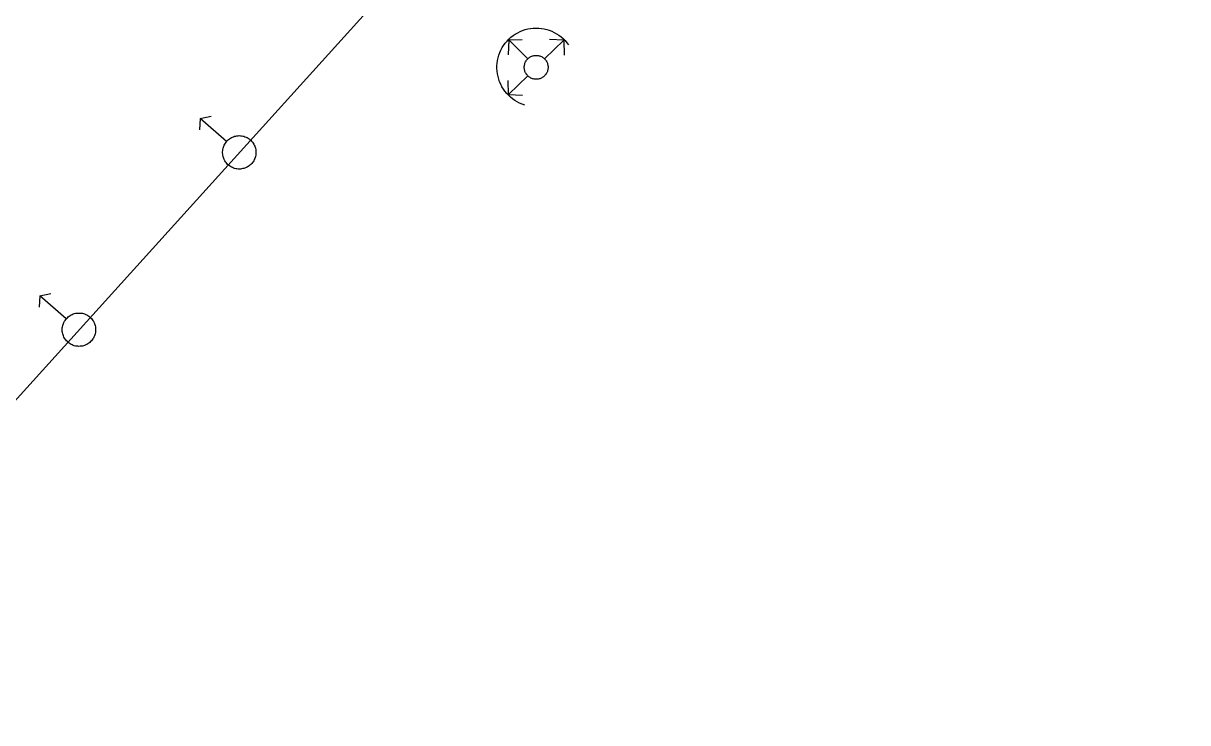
# Model space of a CAD drawing. Header units: inches. Extents: x 21905 to 29562, y 37649 to 43473.
# Drawn here: x 25549.5 to 25767, y 42317.4 to 42447.9 of the extents above; entities that cross this region are included whole.
import ezdxf

# ---------------------------------------------------------------- set-up
doc = ezdxf.new("R2010")
doc.units = ezdxf.units.IN
doc.header["$MEASUREMENT"] = 0

msp = doc.modelspace()

# ---------------------------------------------------------------- linework, layer by layer
for points in [[(25435.86, 42194.82), (25434.64, 42223.39), (25530.71, 42358.47), (25708.58, 42555.11), (25719.23, 42563.53), (25729.48, 42563.57), (25766.98, 42554.36)], [(25435.86, 42194.82), (25434.64, 42223.39), (25530.71, 42358.47), (25708.58, 42555.11), (25719.23, 42563.53), (25729.48, 42563.57), (25766.98, 42554.36)], [(25435.86, 42194.82), (25434.64, 42223.39), (25530.71, 42358.47), (25708.58, 42555.11), (25719.23, 42563.53), (25729.48, 42563.57), (25766.98, 42554.36)], [(25643.16, 42432.68), (25642.68, 42432.85), (25642.21, 42433.04), (25641.76, 42433.27), (25641.32, 42433.54), (25640.9, 42433.83), (25640.51, 42434.14), (25640.13, 42434.49), (25639.79, 42434.86), (25639.46, 42435.25), (25639.17, 42435.67), (25638.91, 42436.1), (25638.67, 42436.55), (25638.47, 42437.02), (25638.3, 42437.5), (25638.17, 42437.99), (25638.06, 42438.48), (25638, 42438.99), (25637.96, 42439.5), (25637.97, 42440), (25638.01, 42440.51), (25638.08, 42441.01), (25638.19, 42441.51), (25638.33, 42442), (25638.5, 42442.47), (25638.71, 42442.94), (25638.95, 42443.39), (25639.22, 42443.82), (25639.52, 42444.23), (25639.85, 42444.62), (25640.2, 42444.98), (25640.58, 42445.32), (25640.98, 42445.64), (25641.4, 42445.92), (25641.84, 42446.18), (25642.29, 42446.4), (25642.76, 42446.6), (25643.24, 42446.75), (25643.74, 42446.88), (25644.24, 42446.97), (25644.74, 42447.03), (25645.25, 42447.05), (25645.76, 42447.04), (25646.26, 42446.99), (25646.76, 42446.9), (25647.26, 42446.79), (25647.74, 42446.64), (25648.22, 42446.45), (25648.68, 42446.23), (25649.12, 42445.99), (25649.54, 42445.71), (25649.95, 42445.4), (25650.33, 42445.07), (25650.69, 42444.71), (25651.02, 42444.32), (25651.33, 42443.92)], [(25643.16, 42432.68), (25642.68, 42432.85), (25642.21, 42433.04), (25641.76, 42433.27), (25641.32, 42433.54), (25640.9, 42433.83), (25640.51, 42434.14), (25640.13, 42434.49), (25639.79, 42434.86), (25639.46, 42435.25), (25639.17, 42435.67), (25638.91, 42436.1), (25638.67, 42436.55), (25638.47, 42437.02), (25638.3, 42437.5), (25638.17, 42437.99), (25638.06, 42438.48), (25638, 42438.99), (25637.96, 42439.5), (25637.97, 42440), (25638.01, 42440.51), (25638.08, 42441.01), (25638.19, 42441.51), (25638.33, 42442), (25638.5, 42442.47), (25638.71, 42442.94), (25638.95, 42443.39), (25639.22, 42443.82), (25639.52, 42444.23), (25639.85, 42444.62), (25640.2, 42444.98), (25640.58, 42445.32), (25640.98, 42445.64), (25641.4, 42445.92), (25641.84, 42446.18), (25642.29, 42446.4), (25642.76, 42446.6), (25643.24, 42446.75), (25643.74, 42446.88), (25644.24, 42446.97), (25644.74, 42447.03), (25645.25, 42447.05), (25645.76, 42447.04), (25646.26, 42446.99), (25646.76, 42446.9), (25647.26, 42446.79), (25647.74, 42446.64), (25648.22, 42446.45), (25648.68, 42446.23), (25649.12, 42445.99), (25649.54, 42445.71), (25649.95, 42445.4), (25650.33, 42445.07), (25650.69, 42444.71), (25651.02, 42444.32), (25651.33, 42443.92)], [(25643.16, 42432.68), (25642.68, 42432.85), (25642.21, 42433.04), (25641.76, 42433.27), (25641.32, 42433.54), (25640.9, 42433.83), (25640.51, 42434.14), (25640.13, 42434.49), (25639.79, 42434.86), (25639.46, 42435.25), (25639.17, 42435.67), (25638.91, 42436.1), (25638.67, 42436.55), (25638.47, 42437.02), (25638.3, 42437.5), (25638.17, 42437.99), (25638.06, 42438.48), (25638, 42438.99), (25637.96, 42439.5), (25637.97, 42440), (25638.01, 42440.51), (25638.08, 42441.01), (25638.19, 42441.51), (25638.33, 42442), (25638.5, 42442.47), (25638.71, 42442.94), (25638.95, 42443.39), (25639.22, 42443.82), (25639.52, 42444.23), (25639.85, 42444.62), (25640.2, 42444.98), (25640.58, 42445.32), (25640.98, 42445.64), (25641.4, 42445.92), (25641.84, 42446.18), (25642.29, 42446.4), (25642.76, 42446.6), (25643.24, 42446.75), (25643.74, 42446.88), (25644.24, 42446.97), (25644.74, 42447.03), (25645.25, 42447.05), (25645.76, 42447.04), (25646.26, 42446.99), (25646.76, 42446.9), (25647.26, 42446.79), (25647.74, 42446.64), (25648.22, 42446.45), (25648.68, 42446.23), (25649.12, 42445.99), (25649.54, 42445.71), (25649.95, 42445.4), (25650.33, 42445.07), (25650.69, 42444.71), (25651.02, 42444.32), (25651.33, 42443.92)], [(25640.2, 42444.86), (25640.08, 42442.06)], [(25640.2, 42444.86), (25640.08, 42442.06)], [(25640.2, 42444.86), (25640.08, 42442.06)], [(25640.2, 42444.86), (25642.68, 42444.94)], [(25640.2, 42444.86), (25642.68, 42444.94)], [(25640.2, 42444.86), (25642.68, 42444.94)], [(25640.2, 42444.86), (25643.73, 42441.3)], [(25640.2, 42444.86), (25643.73, 42441.3)], [(25640.2, 42444.86), (25643.73, 42441.3)], [(25650.44, 42444.81), (25646.88, 42441.29)], [(25650.44, 42444.81), (25646.88, 42441.29)], [(25650.44, 42444.81), (25646.88, 42441.29)], [(25650.44, 42444.81), (25647.76, 42444.93)], [(25650.44, 42444.81), (25647.76, 42444.93)], [(25650.44, 42444.81), (25647.76, 42444.93)], [(25650.44, 42444.81), (25650.53, 42441.96)], [(25650.44, 42444.81), (25650.53, 42441.96)], [(25650.44, 42444.81), (25650.53, 42441.96)], [(25647.52, 42439.72), (25647.51, 42439.56), (25647.5, 42439.41), (25647.47, 42439.26), (25647.43, 42439.1), (25647.39, 42438.96), (25647.33, 42438.81), (25647.26, 42438.67), (25647.18, 42438.54), (25647.09, 42438.41), (25647, 42438.29), (25646.9, 42438.17), (25646.78, 42438.06), (25646.66, 42437.96), (25646.54, 42437.87), (25646.41, 42437.79), (25646.27, 42437.72), (25646.13, 42437.65), (25645.98, 42437.6), (25645.83, 42437.56), (25645.68, 42437.53), (25645.53, 42437.5), (25645.37, 42437.49), (25645.22, 42437.49), (25645.06, 42437.5), (25644.91, 42437.53), (25644.75, 42437.56), (25644.61, 42437.6), (25644.46, 42437.65), (25644.32, 42437.72), (25644.18, 42437.79), (25644.05, 42437.87), (25643.92, 42437.96), (25643.8, 42438.06), (25643.69, 42438.17), (25643.59, 42438.29), (25643.49, 42438.41), (25643.4, 42438.54), (25643.33, 42438.67), (25643.26, 42438.81), (25643.2, 42438.96), (25643.15, 42439.1), (25643.12, 42439.26), (25643.09, 42439.41), (25643.07, 42439.56), (25643.07, 42439.72), (25643.07, 42439.87), (25643.09, 42440.03), (25643.12, 42440.18), (25643.15, 42440.33), (25643.2, 42440.48), (25643.26, 42440.62), (25643.33, 42440.76), (25643.4, 42440.9), (25643.49, 42441.03), (25643.59, 42441.15), (25643.69, 42441.26), (25643.8, 42441.37), (25643.92, 42441.47), (25644.05, 42441.56), (25644.18, 42441.65), (25644.32, 42441.72), (25644.46, 42441.78), (25644.61, 42441.84), (25644.75, 42441.88), (25644.91, 42441.91), (25645.06, 42441.93), (25645.22, 42441.94), (25645.37, 42441.94), (25645.53, 42441.93), (25645.68, 42441.91), (25645.83, 42441.88), (25645.98, 42441.84), (25646.13, 42441.78), (25646.27, 42441.72), (25646.41, 42441.65), (25646.54, 42441.56), (25646.66, 42441.47), (25646.78, 42441.37), (25646.9, 42441.26), (25647, 42441.15), (25647.09, 42441.03), (25647.18, 42440.9), (25647.26, 42440.76), (25647.33, 42440.62), (25647.39, 42440.48), (25647.43, 42440.33), (25647.47, 42440.18), (25647.5, 42440.03), (25647.51, 42439.87), (25647.52, 42439.72)], [(25647.52, 42439.72), (25647.51, 42439.56), (25647.5, 42439.41), (25647.47, 42439.26), (25647.43, 42439.1), (25647.39, 42438.96), (25647.33, 42438.81), (25647.26, 42438.67), (25647.18, 42438.54), (25647.09, 42438.41), (25647, 42438.29), (25646.9, 42438.17), (25646.78, 42438.06), (25646.66, 42437.96), (25646.54, 42437.87), (25646.41, 42437.79), (25646.27, 42437.72), (25646.13, 42437.65), (25645.98, 42437.6), (25645.83, 42437.56), (25645.68, 42437.53), (25645.53, 42437.5), (25645.37, 42437.49), (25645.22, 42437.49), (25645.06, 42437.5), (25644.91, 42437.53), (25644.75, 42437.56), (25644.61, 42437.6), (25644.46, 42437.65), (25644.32, 42437.72), (25644.18, 42437.79), (25644.05, 42437.87), (25643.92, 42437.96), (25643.8, 42438.06), (25643.69, 42438.17), (25643.59, 42438.29), (25643.49, 42438.41), (25643.4, 42438.54), (25643.33, 42438.67), (25643.26, 42438.81), (25643.2, 42438.96), (25643.15, 42439.1), (25643.12, 42439.26), (25643.09, 42439.41), (25643.07, 42439.56), (25643.07, 42439.72), (25643.07, 42439.87), (25643.09, 42440.03), (25643.12, 42440.18), (25643.15, 42440.33), (25643.2, 42440.48), (25643.26, 42440.62), (25643.33, 42440.76), (25643.4, 42440.9), (25643.49, 42441.03), (25643.59, 42441.15), (25643.69, 42441.26), (25643.8, 42441.37), (25643.92, 42441.47), (25644.05, 42441.56), (25644.18, 42441.65), (25644.32, 42441.72), (25644.46, 42441.78), (25644.61, 42441.84), (25644.75, 42441.88), (25644.91, 42441.91), (25645.06, 42441.93), (25645.22, 42441.94), (25645.37, 42441.94), (25645.53, 42441.93), (25645.68, 42441.91), (25645.83, 42441.88), (25645.98, 42441.84), (25646.13, 42441.78), (25646.27, 42441.72), (25646.41, 42441.65), (25646.54, 42441.56), (25646.66, 42441.47), (25646.78, 42441.37), (25646.9, 42441.26), (25647, 42441.15), (25647.09, 42441.03), (25647.18, 42440.9), (25647.26, 42440.76), (25647.33, 42440.62), (25647.39, 42440.48), (25647.43, 42440.33), (25647.47, 42440.18), (25647.5, 42440.03), (25647.51, 42439.87), (25647.52, 42439.72)], [(25647.52, 42439.72), (25647.51, 42439.56), (25647.5, 42439.41), (25647.47, 42439.26), (25647.43, 42439.1), (25647.39, 42438.96), (25647.33, 42438.81), (25647.26, 42438.67), (25647.18, 42438.54), (25647.09, 42438.41), (25647, 42438.29), (25646.9, 42438.17), (25646.78, 42438.06), (25646.66, 42437.96), (25646.54, 42437.87), (25646.41, 42437.79), (25646.27, 42437.72), (25646.13, 42437.65), (25645.98, 42437.6), (25645.83, 42437.56), (25645.68, 42437.53), (25645.53, 42437.5), (25645.37, 42437.49), (25645.22, 42437.49), (25645.06, 42437.5), (25644.91, 42437.53), (25644.75, 42437.56), (25644.61, 42437.6), (25644.46, 42437.65), (25644.32, 42437.72), (25644.18, 42437.79), (25644.05, 42437.87), (25643.92, 42437.96), (25643.8, 42438.06), (25643.69, 42438.17), (25643.59, 42438.29), (25643.49, 42438.41), (25643.4, 42438.54), (25643.33, 42438.67), (25643.26, 42438.81), (25643.2, 42438.96), (25643.15, 42439.1), (25643.12, 42439.26), (25643.09, 42439.41), (25643.07, 42439.56), (25643.07, 42439.72), (25643.07, 42439.87), (25643.09, 42440.03), (25643.12, 42440.18), (25643.15, 42440.33), (25643.2, 42440.48), (25643.26, 42440.62), (25643.33, 42440.76), (25643.4, 42440.9), (25643.49, 42441.03), (25643.59, 42441.15), (25643.69, 42441.26), (25643.8, 42441.37), (25643.92, 42441.47), (25644.05, 42441.56), (25644.18, 42441.65), (25644.32, 42441.72), (25644.46, 42441.78), (25644.61, 42441.84), (25644.75, 42441.88), (25644.91, 42441.91), (25645.06, 42441.93), (25645.22, 42441.94), (25645.37, 42441.94), (25645.53, 42441.93), (25645.68, 42441.91), (25645.83, 42441.88), (25645.98, 42441.84), (25646.13, 42441.78), (25646.27, 42441.72), (25646.41, 42441.65), (25646.54, 42441.56), (25646.66, 42441.47), (25646.78, 42441.37), (25646.9, 42441.26), (25647, 42441.15), (25647.09, 42441.03), (25647.18, 42440.9), (25647.26, 42440.76), (25647.33, 42440.62), (25647.39, 42440.48), (25647.43, 42440.33), (25647.47, 42440.18), (25647.5, 42440.03), (25647.51, 42439.87), (25647.52, 42439.72)], [(25640.15, 42434.62), (25643.71, 42438.15)], [(25640.15, 42434.62), (25643.71, 42438.15)], [(25640.15, 42434.62), (25643.71, 42438.15)], [(25640.15, 42434.62), (25640.06, 42437.29)], [(25640.15, 42434.62), (25640.06, 42437.29)], [(25640.15, 42434.62), (25640.06, 42437.29)], [(25640.15, 42434.62), (25642.77, 42434.51)], [(25640.15, 42434.62), (25642.77, 42434.51)], [(25640.15, 42434.62), (25642.77, 42434.51)], [(25582.51, 42430.17), (25582.41, 42428.07)], [(25582.51, 42430.17), (25582.41, 42428.07)], [(25582.51, 42430.17), (25582.41, 42428.07)], [(25582.51, 42430.17), (25584.57, 42430.58)], [(25582.51, 42430.17), (25584.57, 42430.58)], [(25582.51, 42430.17), (25584.57, 42430.58)], [(25587.48, 42425.89), (25582.51, 42430.17)], [(25587.48, 42425.89), (25582.51, 42430.17)], [(25587.48, 42425.89), (25582.51, 42430.17)], [(25586.95, 42422.67), (25586.87, 42422.88), (25586.81, 42423.09), (25586.77, 42423.3), (25586.74, 42423.52), (25586.72, 42423.73), (25586.72, 42423.95), (25586.74, 42424.17), (25586.77, 42424.38), (25586.81, 42424.6), (25586.87, 42424.81), (25586.95, 42425.01), (25587.04, 42425.21), (25587.14, 42425.4), (25587.25, 42425.59), (25587.38, 42425.76), (25587.52, 42425.93), (25587.67, 42426.08), (25587.83, 42426.23), (25588.01, 42426.36), (25588.19, 42426.49), (25588.37, 42426.59), (25588.57, 42426.69), (25588.77, 42426.77), (25588.98, 42426.84), (25589.19, 42426.89), (25589.4, 42426.93), (25589.62, 42426.95), (25589.84, 42426.96), (25590.05, 42426.95), (25590.27, 42426.93), (25590.48, 42426.89), (25590.7, 42426.84), (25590.9, 42426.77), (25591.1, 42426.69), (25591.3, 42426.6), (25591.49, 42426.49), (25591.67, 42426.37), (25591.84, 42426.23), (25592, 42426.09), (25592.15, 42425.93), (25592.29, 42425.76), (25592.42, 42425.59), (25592.54, 42425.4), (25592.64, 42425.21), (25592.73, 42425.01), (25592.8, 42424.81), (25592.86, 42424.6), (25592.91, 42424.39), (25592.94, 42424.17), (25592.95, 42423.95), (25592.95, 42423.74), (25592.94, 42423.52), (25592.91, 42423.3), (25592.86, 42423.09), (25592.8, 42422.88), (25592.73, 42422.68), (25592.64, 42422.48), (25592.54, 42422.29), (25592.42, 42422.1), (25592.3, 42421.93), (25592.16, 42421.76), (25592, 42421.6), (25591.84, 42421.46), (25591.67, 42421.32), (25591.49, 42421.2), (25591.3, 42421.09), (25591.11, 42421), (25590.91, 42420.92), (25590.7, 42420.85), (25590.49, 42420.8), (25590.27, 42420.76), (25590.06, 42420.73), (25589.84, 42420.73), (25589.62, 42420.73), (25589.41, 42420.76), (25589.19, 42420.79), (25588.98, 42420.85), (25588.77, 42420.91), (25588.57, 42421), (25588.38, 42421.09), (25588.19, 42421.2), (25588.01, 42421.32), (25587.84, 42421.46), (25587.67, 42421.6), (25587.52, 42421.76), (25587.38, 42421.92), (25587.26, 42422.1), (25587.14, 42422.28), (25587.04, 42422.48), (25586.95, 42422.67)], [(25586.95, 42422.67), (25586.87, 42422.88), (25586.81, 42423.09), (25586.77, 42423.3), (25586.74, 42423.52), (25586.72, 42423.73), (25586.72, 42423.95), (25586.74, 42424.17), (25586.77, 42424.38), (25586.81, 42424.6), (25586.87, 42424.81), (25586.95, 42425.01), (25587.04, 42425.21), (25587.14, 42425.4), (25587.25, 42425.59), (25587.38, 42425.76), (25587.52, 42425.93), (25587.67, 42426.08), (25587.83, 42426.23), (25588.01, 42426.36), (25588.19, 42426.49), (25588.37, 42426.59), (25588.57, 42426.69), (25588.77, 42426.77), (25588.98, 42426.84), (25589.19, 42426.89), (25589.4, 42426.93), (25589.62, 42426.95), (25589.84, 42426.96), (25590.05, 42426.95), (25590.27, 42426.93), (25590.48, 42426.89), (25590.7, 42426.84), (25590.9, 42426.77), (25591.1, 42426.69), (25591.3, 42426.6), (25591.49, 42426.49), (25591.67, 42426.37), (25591.84, 42426.23), (25592, 42426.09), (25592.15, 42425.93), (25592.29, 42425.76), (25592.42, 42425.59), (25592.54, 42425.4), (25592.64, 42425.21), (25592.73, 42425.01), (25592.8, 42424.81), (25592.86, 42424.6), (25592.91, 42424.39), (25592.94, 42424.17), (25592.95, 42423.95), (25592.95, 42423.74), (25592.94, 42423.52), (25592.91, 42423.3), (25592.86, 42423.09), (25592.8, 42422.88), (25592.73, 42422.68), (25592.64, 42422.48), (25592.54, 42422.29), (25592.42, 42422.1), (25592.3, 42421.93), (25592.16, 42421.76), (25592, 42421.6), (25591.84, 42421.46), (25591.67, 42421.32), (25591.49, 42421.2), (25591.3, 42421.09), (25591.11, 42421), (25590.91, 42420.92), (25590.7, 42420.85), (25590.49, 42420.8), (25590.27, 42420.76), (25590.06, 42420.73), (25589.84, 42420.73), (25589.62, 42420.73), (25589.41, 42420.76), (25589.19, 42420.79), (25588.98, 42420.85), (25588.77, 42420.91), (25588.57, 42421), (25588.38, 42421.09), (25588.19, 42421.2), (25588.01, 42421.32), (25587.84, 42421.46), (25587.67, 42421.6), (25587.52, 42421.76), (25587.38, 42421.92), (25587.26, 42422.1), (25587.14, 42422.28), (25587.04, 42422.48), (25586.95, 42422.67)], [(25586.95, 42422.67), (25586.87, 42422.88), (25586.81, 42423.09), (25586.77, 42423.3), (25586.74, 42423.52), (25586.72, 42423.73), (25586.72, 42423.95), (25586.74, 42424.17), (25586.77, 42424.38), (25586.81, 42424.6), (25586.87, 42424.81), (25586.95, 42425.01), (25587.04, 42425.21), (25587.14, 42425.4), (25587.25, 42425.59), (25587.38, 42425.76), (25587.52, 42425.93), (25587.67, 42426.08), (25587.83, 42426.23), (25588.01, 42426.36), (25588.19, 42426.49), (25588.37, 42426.59), (25588.57, 42426.69), (25588.77, 42426.77), (25588.98, 42426.84), (25589.19, 42426.89), (25589.4, 42426.93), (25589.62, 42426.95), (25589.84, 42426.96), (25590.05, 42426.95), (25590.27, 42426.93), (25590.48, 42426.89), (25590.7, 42426.84), (25590.9, 42426.77), (25591.1, 42426.69), (25591.3, 42426.6), (25591.49, 42426.49), (25591.67, 42426.37), (25591.84, 42426.23), (25592, 42426.09), (25592.15, 42425.93), (25592.29, 42425.76), (25592.42, 42425.59), (25592.54, 42425.4), (25592.64, 42425.21), (25592.73, 42425.01), (25592.8, 42424.81), (25592.86, 42424.6), (25592.91, 42424.39), (25592.94, 42424.17), (25592.95, 42423.95), (25592.95, 42423.74), (25592.94, 42423.52), (25592.91, 42423.3), (25592.86, 42423.09), (25592.8, 42422.88), (25592.73, 42422.68), (25592.64, 42422.48), (25592.54, 42422.29), (25592.42, 42422.1), (25592.3, 42421.93), (25592.16, 42421.76), (25592, 42421.6), (25591.84, 42421.46), (25591.67, 42421.32), (25591.49, 42421.2), (25591.3, 42421.09), (25591.11, 42421), (25590.91, 42420.92), (25590.7, 42420.85), (25590.49, 42420.8), (25590.27, 42420.76), (25590.06, 42420.73), (25589.84, 42420.73), (25589.62, 42420.73), (25589.41, 42420.76), (25589.19, 42420.79), (25588.98, 42420.85), (25588.77, 42420.91), (25588.57, 42421), (25588.38, 42421.09), (25588.19, 42421.2), (25588.01, 42421.32), (25587.84, 42421.46), (25587.67, 42421.6), (25587.52, 42421.76), (25587.38, 42421.92), (25587.26, 42422.1), (25587.14, 42422.28), (25587.04, 42422.48), (25586.95, 42422.67)], [(25552.56, 42397.07), (25552.46, 42394.96)], [(25552.56, 42397.07), (25552.46, 42394.96)], [(25552.56, 42397.07), (25552.46, 42394.96)], [(25552.56, 42397.07), (25554.63, 42397.47)], [(25552.56, 42397.07), (25554.63, 42397.47)], [(25552.56, 42397.07), (25554.63, 42397.47)], [(25557.54, 42392.78), (25552.56, 42397.07)], [(25557.54, 42392.78), (25552.56, 42397.07)], [(25557.54, 42392.78), (25552.56, 42397.07)], [(25557, 42389.57), (25556.93, 42389.77), (25556.87, 42389.98), (25556.82, 42390.2), (25556.79, 42390.41), (25556.78, 42390.63), (25556.78, 42390.85), (25556.79, 42391.06), (25556.82, 42391.28), (25556.87, 42391.49), (25556.93, 42391.7), (25557, 42391.9), (25557.09, 42392.1), (25557.19, 42392.3), (25557.31, 42392.48), (25557.43, 42392.66), (25557.57, 42392.82), (25557.73, 42392.98), (25557.89, 42393.12), (25558.06, 42393.26), (25558.24, 42393.38), (25558.43, 42393.49), (25558.62, 42393.58), (25558.82, 42393.67), (25559.03, 42393.73), (25559.24, 42393.79), (25559.46, 42393.82), (25559.67, 42393.85), (25559.89, 42393.85), (25560.11, 42393.85), (25560.32, 42393.82), (25560.54, 42393.79), (25560.75, 42393.73), (25560.96, 42393.67), (25561.16, 42393.59), (25561.35, 42393.49), (25561.54, 42393.38), (25561.72, 42393.26), (25561.89, 42393.13), (25562.06, 42392.98), (25562.21, 42392.82), (25562.35, 42392.66), (25562.47, 42392.48), (25562.59, 42392.3), (25562.69, 42392.11), (25562.78, 42391.91), (25562.86, 42391.7), (25562.92, 42391.49), (25562.96, 42391.28), (25562.99, 42391.07), (25563.01, 42390.85), (25563.01, 42390.63), (25562.99, 42390.41), (25562.96, 42390.2), (25562.92, 42389.99), (25562.86, 42389.78), (25562.78, 42389.57), (25562.69, 42389.37), (25562.59, 42389.18), (25562.48, 42389), (25562.35, 42388.82), (25562.21, 42388.65), (25562.06, 42388.5), (25561.9, 42388.35), (25561.72, 42388.22), (25561.54, 42388.1), (25561.36, 42387.99), (25561.16, 42387.89), (25560.96, 42387.81), (25560.75, 42387.74), (25560.54, 42387.69), (25560.33, 42387.65), (25560.11, 42387.63), (25559.89, 42387.62), (25559.68, 42387.63), (25559.46, 42387.65), (25559.25, 42387.69), (25559.03, 42387.74), (25558.83, 42387.81), (25558.63, 42387.89), (25558.43, 42387.99), (25558.24, 42388.09), (25558.06, 42388.22), (25557.89, 42388.35), (25557.73, 42388.5), (25557.58, 42388.65), (25557.44, 42388.82), (25557.31, 42388.99), (25557.19, 42389.18), (25557.09, 42389.37), (25557, 42389.57)], [(25557, 42389.57), (25556.93, 42389.77), (25556.87, 42389.98), (25556.82, 42390.2), (25556.79, 42390.41), (25556.78, 42390.63), (25556.78, 42390.85), (25556.79, 42391.06), (25556.82, 42391.28), (25556.87, 42391.49), (25556.93, 42391.7), (25557, 42391.9), (25557.09, 42392.1), (25557.19, 42392.3), (25557.31, 42392.48), (25557.43, 42392.66), (25557.57, 42392.82), (25557.73, 42392.98), (25557.89, 42393.12), (25558.06, 42393.26), (25558.24, 42393.38), (25558.43, 42393.49), (25558.62, 42393.58), (25558.82, 42393.67), (25559.03, 42393.73), (25559.24, 42393.79), (25559.46, 42393.82), (25559.67, 42393.85), (25559.89, 42393.85), (25560.11, 42393.85), (25560.32, 42393.82), (25560.54, 42393.79), (25560.75, 42393.73), (25560.96, 42393.67), (25561.16, 42393.59), (25561.35, 42393.49), (25561.54, 42393.38), (25561.72, 42393.26), (25561.89, 42393.13), (25562.06, 42392.98), (25562.21, 42392.82), (25562.35, 42392.66), (25562.47, 42392.48), (25562.59, 42392.3), (25562.69, 42392.11), (25562.78, 42391.91), (25562.86, 42391.7), (25562.92, 42391.49), (25562.96, 42391.28), (25562.99, 42391.07), (25563.01, 42390.85), (25563.01, 42390.63), (25562.99, 42390.41), (25562.96, 42390.2), (25562.92, 42389.99), (25562.86, 42389.78), (25562.78, 42389.57), (25562.69, 42389.37), (25562.59, 42389.18), (25562.48, 42389), (25562.35, 42388.82), (25562.21, 42388.65), (25562.06, 42388.5), (25561.9, 42388.35), (25561.72, 42388.22), (25561.54, 42388.1), (25561.36, 42387.99), (25561.16, 42387.89), (25560.96, 42387.81), (25560.75, 42387.74), (25560.54, 42387.69), (25560.33, 42387.65), (25560.11, 42387.63), (25559.89, 42387.62), (25559.68, 42387.63), (25559.46, 42387.65), (25559.25, 42387.69), (25559.03, 42387.74), (25558.83, 42387.81), (25558.63, 42387.89), (25558.43, 42387.99), (25558.24, 42388.09), (25558.06, 42388.22), (25557.89, 42388.35), (25557.73, 42388.5), (25557.58, 42388.65), (25557.44, 42388.82), (25557.31, 42388.99), (25557.19, 42389.18), (25557.09, 42389.37), (25557, 42389.57)], [(25557, 42389.57), (25556.93, 42389.77), (25556.87, 42389.98), (25556.82, 42390.2), (25556.79, 42390.41), (25556.78, 42390.63), (25556.78, 42390.85), (25556.79, 42391.06), (25556.82, 42391.28), (25556.87, 42391.49), (25556.93, 42391.7), (25557, 42391.9), (25557.09, 42392.1), (25557.19, 42392.3), (25557.31, 42392.48), (25557.43, 42392.66), (25557.57, 42392.82), (25557.73, 42392.98), (25557.89, 42393.12), (25558.06, 42393.26), (25558.24, 42393.38), (25558.43, 42393.49), (25558.62, 42393.58), (25558.82, 42393.67), (25559.03, 42393.73), (25559.24, 42393.79), (25559.46, 42393.82), (25559.67, 42393.85), (25559.89, 42393.85), (25560.11, 42393.85), (25560.32, 42393.82), (25560.54, 42393.79), (25560.75, 42393.73), (25560.96, 42393.67), (25561.16, 42393.59), (25561.35, 42393.49), (25561.54, 42393.38), (25561.72, 42393.26), (25561.89, 42393.13), (25562.06, 42392.98), (25562.21, 42392.82), (25562.35, 42392.66), (25562.47, 42392.48), (25562.59, 42392.3), (25562.69, 42392.11), (25562.78, 42391.91), (25562.86, 42391.7), (25562.92, 42391.49), (25562.96, 42391.28), (25562.99, 42391.07), (25563.01, 42390.85), (25563.01, 42390.63), (25562.99, 42390.41), (25562.96, 42390.2), (25562.92, 42389.99), (25562.86, 42389.78), (25562.78, 42389.57), (25562.69, 42389.37), (25562.59, 42389.18), (25562.48, 42389), (25562.35, 42388.82), (25562.21, 42388.65), (25562.06, 42388.5), (25561.9, 42388.35), (25561.72, 42388.22), (25561.54, 42388.1), (25561.36, 42387.99), (25561.16, 42387.89), (25560.96, 42387.81), (25560.75, 42387.74), (25560.54, 42387.69), (25560.33, 42387.65), (25560.11, 42387.63), (25559.89, 42387.62), (25559.68, 42387.63), (25559.46, 42387.65), (25559.25, 42387.69), (25559.03, 42387.74), (25558.83, 42387.81), (25558.63, 42387.89), (25558.43, 42387.99), (25558.24, 42388.09), (25558.06, 42388.22), (25557.89, 42388.35), (25557.73, 42388.5), (25557.58, 42388.65), (25557.44, 42388.82), (25557.31, 42388.99), (25557.19, 42389.18), (25557.09, 42389.37), (25557, 42389.57)]]:
    msp.add_lwpolyline(points)

doc.saveas('drawing.dxf')
